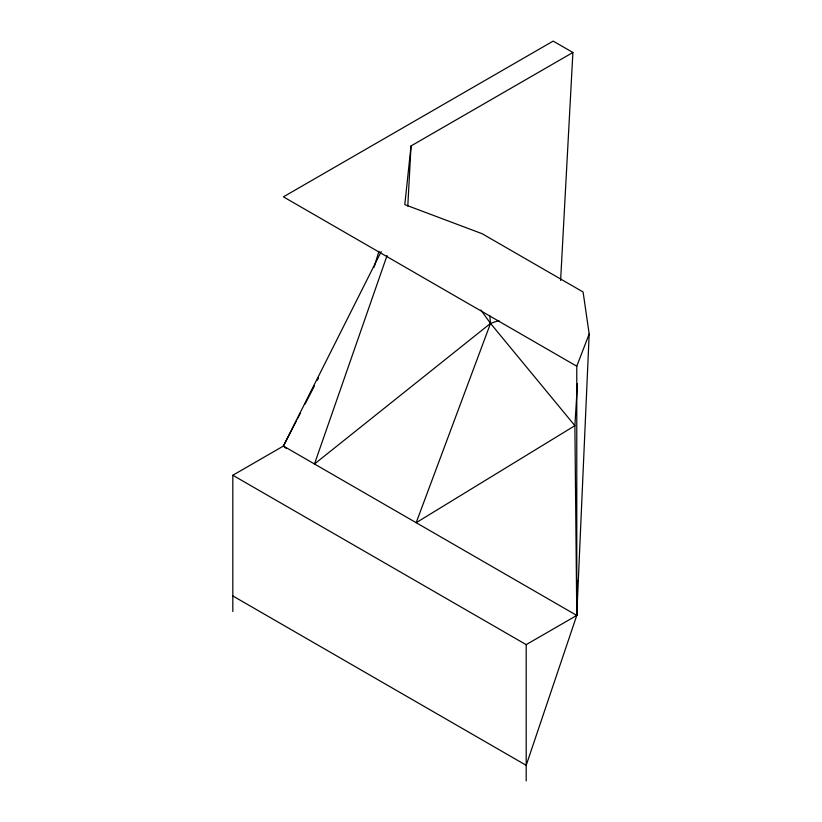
<?xml version="1.0" encoding="UTF-8"?>
<svg xmlns="http://www.w3.org/2000/svg" width="822" height="822" viewBox="0 0 822 822"><rect width="100%" height="100%" fill="white"/><g stroke="black" fill="none" stroke-linecap="round" stroke-linejoin="round"><path stroke-width="1.23" d="M232.821 595.95L526.193 765.323L576.777 615.421L577.445 580.764M232.821 475.25L283.405 446.048L576.777 615.421L589.179 333.968L583.086 291.985L482.154 233.725L404.804 204.637L411.041 145.936L572.893 52.485L553.165 41.1L283.405 196.848L576.777 366.222L576.777 615.421L526.193 644.623L232.821 475.25L232.821 611.527M407.794 206.147L411.041 145.936M560.614 280.466L572.893 52.485M577.465 383.648L574.886 425.662L576.777 615.421M374.061 267.273L378.911 251.337M387.07 255.529L314.477 463.988L490.518 323.406L498.933 320.549M576.777 366.222L589.179 333.968M286.354 448.524L283.405 446.048L381.213 251.542M283.405 446.048L296.29 421.07M297.461 418.799L300.39 413.127M305.065 404.044L314.436 385.878M317.364 380.206L318.535 377.935M480.829 309.976L490.518 323.406L574.886 425.662L416.179 522.7L490.518 323.406L489.809 315.823M526.193 644.623L526.193 780.9"/></g></svg>
